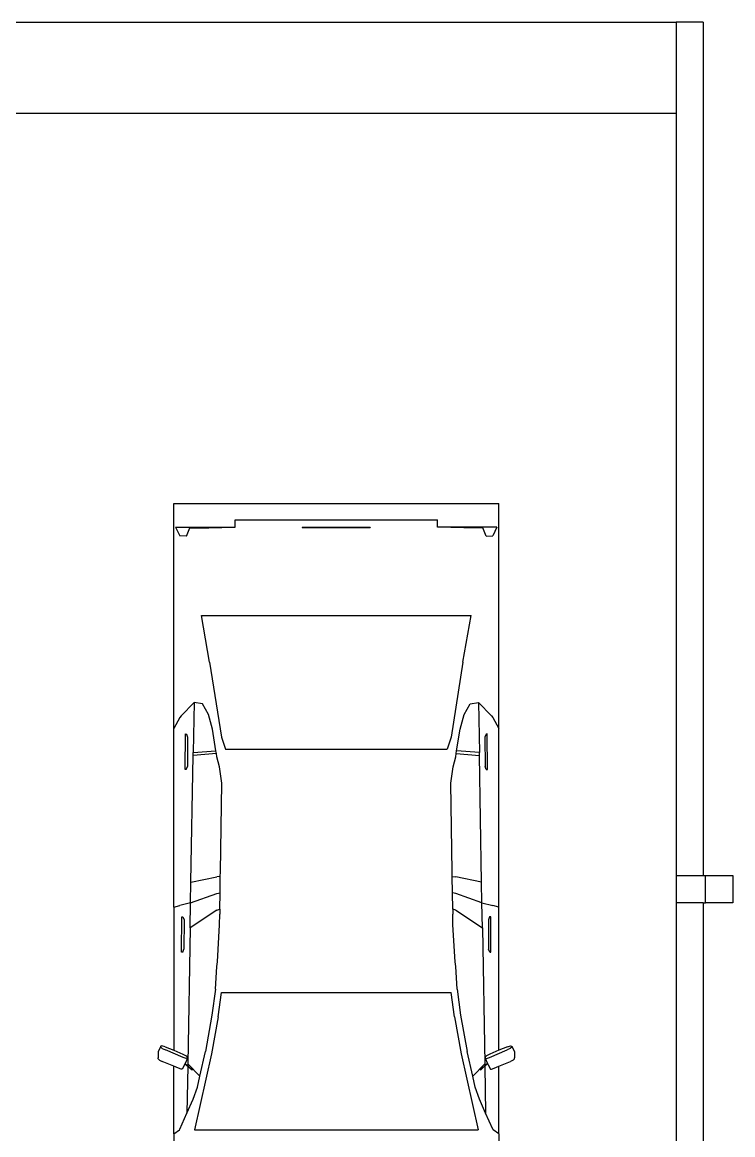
# Model space of a CAD drawing. Header units: millimetres. Extents: x 44692 to 659456, y -26273 to 96111.
# Drawn here: x 211548.56 to 211552.47, y 96104.43 to 96110.56 of the extents above; entities that cross this region are included whole.
import ezdxf

# ---------------------------------------------------------------- set-up
doc = ezdxf.new("R2010")
doc.units = ezdxf.units.MM
doc.header["$LTSCALE"] = 100
doc.layers.add('Edges', color=7, linetype='Continuous')

# ---------------------------------------------------------------- blocks, each defined once
blk = doc.blocks.new('secutiry checkpoint guard house pl')
at = {"layer": 'Edges'}
for p, q in [((14.7024, 30.354), (29.4982, 30.354)), ((29.6482, 30.354), (29.4982, 30.354)), ((29.4982, 30.354), (29.4982, 29.854)), ((29.6482, 30.354), (29.6482, 25.6533)), ((14.7024, 29.854), (29.4982, 29.854)), ((29.4982, 29.854), (29.4982, 19.9578)), ((26.7316, 27.7025), (28.5223, 27.7025)), ((26.7316, 26.4633), (26.7316, 27.7025)), ((28.5223, 26.4633), (28.5223, 27.7025)), ((27.0692, 27.5729), (27.0692, 27.6128)), ((27.0692, 27.6128), (28.1848, 27.6128)), ((28.1848, 27.5729), (28.1848, 27.6128)), ((26.742, 27.5729), (26.7651, 27.524)), ((26.742, 27.5729), (27.0692, 27.5729)), ((26.8013, 27.5226), (26.7651, 27.524)), ((26.8013, 27.5226), (26.8199, 27.5695)), ((26.8199, 27.5695), (26.9247, 27.5695)), ((26.9247, 27.5695), (26.9959, 27.5702)), ((26.9959, 27.5702), (27.0692, 27.5719)), ((27.0692, 27.5719), (27.0692, 27.5729)), ((27.4396, 27.5724), (27.4396, 27.5701)), ((27.4396, 27.5724), (27.8143, 27.5724)), ((27.4396, 27.5701), (27.8143, 27.5701)), ((27.8143, 27.5724), (27.8143, 27.5701)), ((28.1848, 27.5719), (28.1848, 27.5729)), ((28.5119, 27.5729), (28.1848, 27.5729)), ((28.258, 27.5702), (28.1848, 27.5719)), ((28.3292, 27.5695), (28.258, 27.5702)), ((28.434, 27.5695), (28.3292, 27.5695)), ((28.4526, 27.5226), (28.434, 27.5695)), ((28.4526, 27.5226), (28.4888, 27.524)), ((28.5119, 27.5729), (28.4888, 27.524)), ((26.9292, 26.8295), (26.8842, 27.0867)), ((26.8842, 27.0867), (28.3697, 27.0867)), ((28.3247, 26.8295), (28.3697, 27.0867)), ((26.9292, 26.8295), (26.9943, 26.4153)), ((28.3247, 26.8295), (28.2597, 26.4153)), ((26.8439, 26.6069), (26.773, 26.5342)), ((26.8439, 26.6069), (26.8391, 26.3307)), ((26.8905, 26.5985), (26.8439, 26.6069)), ((26.9226, 26.5404), (26.8905, 26.5985)), ((28.3313, 26.5404), (28.3634, 26.5985)), ((28.3634, 26.5985), (28.41, 26.6069)), ((28.41, 26.6069), (28.4809, 26.5342)), ((28.41, 26.6069), (28.4148, 26.3307)), ((26.9454, 26.4607), (26.9226, 26.5404)), ((28.3085, 26.4607), (28.3313, 26.5404)), ((26.7651, 26.5233), (26.7316, 26.4633)), ((26.773, 26.5342), (26.7651, 26.5233)), ((28.4809, 26.5342), (28.4888, 26.5233)), ((28.4888, 26.5233), (28.5223, 26.4633)), ((26.7316, 25.4785), (26.7316, 26.4633)), ((26.7948, 26.2383), (26.7958, 26.4333)), ((26.7958, 26.4333), (26.802, 26.433)), ((26.802, 26.433), (26.8082, 26.4166)), ((26.8082, 26.4166), (26.8074, 26.2541)), ((26.9642, 26.34), (26.9454, 26.4607)), ((26.9943, 26.4153), (27.0172, 26.3494)), ((28.2597, 26.4153), (28.2367, 26.3494)), ((28.2897, 26.34), (28.3085, 26.4607)), ((28.4519, 26.433), (28.4457, 26.4166)), ((28.4457, 26.4166), (28.4466, 26.2541)), ((28.4581, 26.4333), (28.4519, 26.433)), ((28.4592, 26.2383), (28.4581, 26.4333)), ((28.5223, 25.4785), (28.5223, 26.4633)), ((26.8267, 25.6168), (26.8388, 26.3145)), ((26.8388, 26.3145), (26.8391, 26.3307)), ((26.9666, 26.325), (26.8388, 26.3145)), ((26.8391, 26.3307), (26.9642, 26.34)), ((26.9666, 26.325), (26.9642, 26.34)), ((26.9689, 26.3067), (26.9666, 26.325)), ((26.9838, 26.2526), (26.9689, 26.3067)), ((27.0172, 26.3494), (28.2367, 26.3494)), ((28.2701, 26.2526), (28.2851, 26.3067)), ((28.2851, 26.3067), (28.2874, 26.325)), ((28.2874, 26.325), (28.2897, 26.34)), ((28.2874, 26.325), (28.4151, 26.3145)), ((28.4148, 26.3307), (28.2897, 26.34)), ((28.4151, 26.3145), (28.4148, 26.3307)), ((28.4273, 25.6168), (28.4151, 26.3145)), ((26.801, 26.2381), (26.7948, 26.2383)), ((26.801, 26.2381), (26.8074, 26.2541)), ((26.996, 26.1631), (26.9838, 26.2526)), ((28.2579, 26.1631), (28.2701, 26.2526)), ((28.4529, 26.2381), (28.4466, 26.2541)), ((28.4529, 26.2381), (28.4592, 26.2383)), ((26.9887, 25.6748), (26.996, 26.1631)), ((28.2652, 25.6748), (28.2579, 26.1631)), ((26.8247, 25.5028), (26.8267, 25.6168)), ((26.8267, 25.6168), (26.9689, 25.647)), ((26.988, 25.6489), (26.9689, 25.647)), ((26.9869, 25.5584), (26.988, 25.6489)), ((26.988, 25.6489), (26.9887, 25.6748)), ((28.2659, 25.6489), (28.2652, 25.6748)), ((28.267, 25.5584), (28.2659, 25.6489)), ((28.2659, 25.6489), (28.2851, 25.647)), ((28.4273, 25.6168), (28.2851, 25.647)), ((28.4292, 25.5028), (28.4273, 25.6168)), ((29.5006, 25.6533), (29.6482, 25.6533)), ((29.6482, 25.6533), (29.6597, 25.6533)), ((29.6597, 25.5033), (29.6597, 25.6533)), ((29.6597, 25.6533), (29.8103, 25.6533)), ((29.8103, 25.6533), (29.8103, 25.5033)), ((26.9689, 25.555), (26.9869, 25.5584)), ((26.9858, 25.468), (26.9869, 25.5584)), ((28.2851, 25.555), (28.267, 25.5584)), ((28.2681, 25.468), (28.267, 25.5584)), ((26.8247, 25.5028), (26.7651, 25.4888)), ((26.8223, 25.3649), (26.8247, 25.5028)), ((26.8247, 25.5028), (26.9689, 25.555)), ((28.4292, 25.5028), (28.2851, 25.555)), ((28.4292, 25.5028), (28.4888, 25.4888)), ((28.4317, 25.3649), (28.4292, 25.5028)), ((29.6482, 25.5033), (29.5006, 25.5033)), ((29.6482, 25.5033), (29.6482, 23.1533)), ((29.6482, 25.5033), (29.6597, 25.5033)), ((29.8103, 25.5033), (29.6597, 25.5033)), ((26.7316, 25.4785), (26.7651, 25.4888)), ((26.7316, 25.4785), (26.7316, 24.6909)), ((26.9689, 25.4629), (26.8223, 25.3649)), ((26.9689, 25.4629), (26.9858, 25.468)), ((26.9844, 25.3814), (26.9852, 25.4413)), ((26.9858, 25.468), (26.9852, 25.4413)), ((28.2681, 25.468), (28.2687, 25.4413)), ((28.2851, 25.4629), (28.2681, 25.468)), ((28.2696, 25.3814), (28.2687, 25.4413)), ((28.2851, 25.4629), (28.4317, 25.3649)), ((28.5223, 25.4785), (28.4888, 25.4888)), ((28.5223, 24.6909), (28.5223, 25.4785)), ((26.7752, 25.2319), (26.7762, 25.4268)), ((26.7762, 25.4268), (26.7825, 25.4266)), ((26.7825, 25.4266), (26.7886, 25.4101)), ((26.7886, 25.4101), (26.7878, 25.2477)), ((26.9726, 25.1787), (26.9844, 25.3814)), ((28.2814, 25.1787), (28.2696, 25.3814)), ((28.4714, 25.4266), (28.4653, 25.4101)), ((28.4653, 25.4101), (28.4661, 25.2477)), ((28.4777, 25.4268), (28.4714, 25.4266)), ((28.4787, 25.2319), (28.4777, 25.4268)), ((26.8223, 25.3649), (26.8092, 24.6154)), ((28.4317, 25.3649), (28.4447, 24.6154)), ((26.7815, 25.2316), (26.7752, 25.2319)), ((26.7815, 25.2316), (26.7878, 25.2477)), ((28.4725, 25.2316), (28.4661, 25.2477)), ((28.4725, 25.2316), (28.4787, 25.2319)), ((26.9611, 25.0272), (26.9689, 25.1518)), ((26.9689, 25.1518), (26.9726, 25.1787)), ((28.2851, 25.1518), (28.2814, 25.1787)), ((28.2928, 25.0272), (28.2851, 25.1518)), ((26.9611, 25.0272), (26.9422, 24.8851)), ((26.9762, 24.8749), (26.9943, 25.0101)), ((26.9943, 25.0101), (28.2597, 25.0101)), ((28.2777, 24.8749), (28.2597, 25.0101)), ((28.2928, 25.0272), (28.3117, 24.8851)), ((26.9422, 24.8851), (26.906, 24.6839)), ((28.3117, 24.8851), (28.3479, 24.6839)), ((26.9762, 24.8749), (26.9396, 24.6714)), ((28.2777, 24.8749), (28.3143, 24.6714)), ((26.6605, 24.7143), (26.6463, 24.6815)), ((26.6669, 24.7156), (26.6605, 24.7143)), ((26.6611, 24.7077), (26.6605, 24.7143)), ((26.6611, 24.7077), (26.6685, 24.7014)), ((26.6841, 24.7107), (26.6669, 24.7156)), ((26.6685, 24.7014), (26.6858, 24.6928)), ((26.6841, 24.7107), (26.7316, 24.6909)), ((28.5698, 24.7107), (28.5223, 24.6909)), ((28.5854, 24.7014), (28.5681, 24.6928)), ((28.5698, 24.7107), (28.5871, 24.7156)), ((28.5928, 24.7077), (28.5854, 24.7014)), ((28.5871, 24.7156), (28.5934, 24.7143)), ((28.5928, 24.7077), (28.5934, 24.7143)), ((28.5934, 24.7143), (28.6076, 24.6815)), ((26.6463, 24.6815), (26.6452, 24.6493)), ((26.6457, 24.643), (26.6452, 24.6493)), ((26.6457, 24.643), (26.6524, 24.637)), ((26.6524, 24.637), (26.6681, 24.6291)), ((26.7835, 24.652), (26.6858, 24.6928)), ((26.7316, 24.6909), (26.7819, 24.6699)), ((26.7819, 24.6699), (26.7994, 24.6602)), ((26.8004, 24.6463), (26.7835, 24.652)), ((26.8069, 24.6468), (26.7946, 24.6184)), ((26.7994, 24.6602), (26.8063, 24.6534)), ((26.8069, 24.6468), (26.8004, 24.6463)), ((26.8063, 24.6534), (26.8069, 24.6468)), ((26.9396, 24.6714), (26.8454, 24.2527)), ((26.8756, 24.5486), (26.906, 24.6839)), ((28.3143, 24.6714), (28.4085, 24.2527)), ((28.3783, 24.5486), (28.3479, 24.6839)), ((28.4476, 24.6534), (28.447, 24.6468)), ((28.447, 24.6468), (28.4536, 24.6463)), ((28.447, 24.6468), (28.4593, 24.6184)), ((28.4546, 24.6602), (28.4476, 24.6534)), ((28.4536, 24.6463), (28.4704, 24.652)), ((28.4721, 24.6699), (28.4546, 24.6602)), ((28.4704, 24.652), (28.5681, 24.6928)), ((28.5223, 24.6909), (28.4721, 24.6699)), ((28.6015, 24.637), (28.5858, 24.6291)), ((28.6082, 24.643), (28.6015, 24.637)), ((28.6076, 24.6815), (28.6087, 24.6493)), ((28.6082, 24.643), (28.6087, 24.6493)), ((26.7316, 24.6027), (26.6681, 24.6291)), ((26.757, 24.5921), (26.7316, 24.6027)), ((26.7316, 24.23), (26.7316, 24.6027)), ((26.7724, 24.587), (26.757, 24.5921)), ((26.7784, 24.5877), (26.7724, 24.587)), ((26.7927, 24.6141), (26.7784, 24.5877)), ((26.7937, 24.6163), (26.7927, 24.6141)), ((26.7946, 24.6184), (26.7937, 24.6163)), ((26.7937, 24.6163), (26.809, 24.6036)), ((26.7946, 24.6184), (26.809, 24.6055)), ((26.809, 24.6036), (26.8045, 24.3441)), ((26.8092, 24.6154), (26.809, 24.6055)), ((26.809, 24.6055), (26.835, 24.5822)), ((26.809, 24.6036), (26.8217, 24.593)), ((26.8756, 24.5486), (26.8092, 24.6154)), ((26.8295, 24.5858), (26.8217, 24.593)), ((26.8217, 24.593), (26.8337, 24.5831)), ((26.8337, 24.5831), (26.8355, 24.5815)), ((28.3783, 24.5486), (28.4447, 24.6154)), ((28.4203, 24.5831), (28.4184, 24.5815)), ((28.4184, 24.5815), (28.4189, 24.5822)), ((28.4449, 24.6055), (28.4189, 24.5822)), ((28.4323, 24.593), (28.4203, 24.5831)), ((28.4203, 24.5831), (28.4244, 24.5858)), ((28.4244, 24.5858), (28.4323, 24.593)), ((28.4449, 24.6036), (28.4323, 24.593)), ((28.4447, 24.6154), (28.4449, 24.6055)), ((28.4593, 24.6184), (28.4449, 24.6055)), ((28.4603, 24.6163), (28.4449, 24.6036)), ((28.4449, 24.6036), (28.4495, 24.3441)), ((28.4593, 24.6184), (28.4603, 24.6163)), ((28.4603, 24.6163), (28.4612, 24.6141)), ((28.4612, 24.6141), (28.4755, 24.5877)), ((28.4755, 24.5877), (28.4815, 24.587)), ((28.4815, 24.587), (28.4969, 24.5921)), ((28.4969, 24.5921), (28.5223, 24.6027)), ((28.5223, 24.6027), (28.5858, 24.6291)), ((28.5223, 24.23), (28.5223, 24.6027)), ((26.8619, 24.4877), (26.8756, 24.5486)), ((28.3921, 24.4877), (28.3783, 24.5486)), ((26.8384, 24.4215), (26.8619, 24.4877)), ((28.4155, 24.4215), (28.3921, 24.4877)), ((26.8045, 24.3441), (26.8384, 24.4215)), ((28.4495, 24.3441), (28.4155, 24.4215)), ((26.7651, 24.2572), (26.8045, 24.3441)), ((28.4888, 24.2572), (28.4495, 24.3441)), ((26.7316, 24.23), (26.7633, 24.2521)), ((26.7316, 24.23), (26.7316, 23.1889)), ((26.7633, 24.2521), (26.7651, 24.2572)), ((26.8454, 24.2527), (28.4085, 24.2527)), ((28.4906, 24.2521), (28.4888, 24.2572)), ((28.5223, 24.23), (28.4906, 24.2521)), ((28.5223, 24.23), (28.5223, 23.1889))]:
    blk.add_line(p, q, dxfattribs=at)

msp = doc.modelspace()

# ---------------------------------------------------------------- block references
msp.add_blockref('secutiry checkpoint guard house pl', (211522.6632, 96080.2014))

doc.saveas('drawing.dxf')
